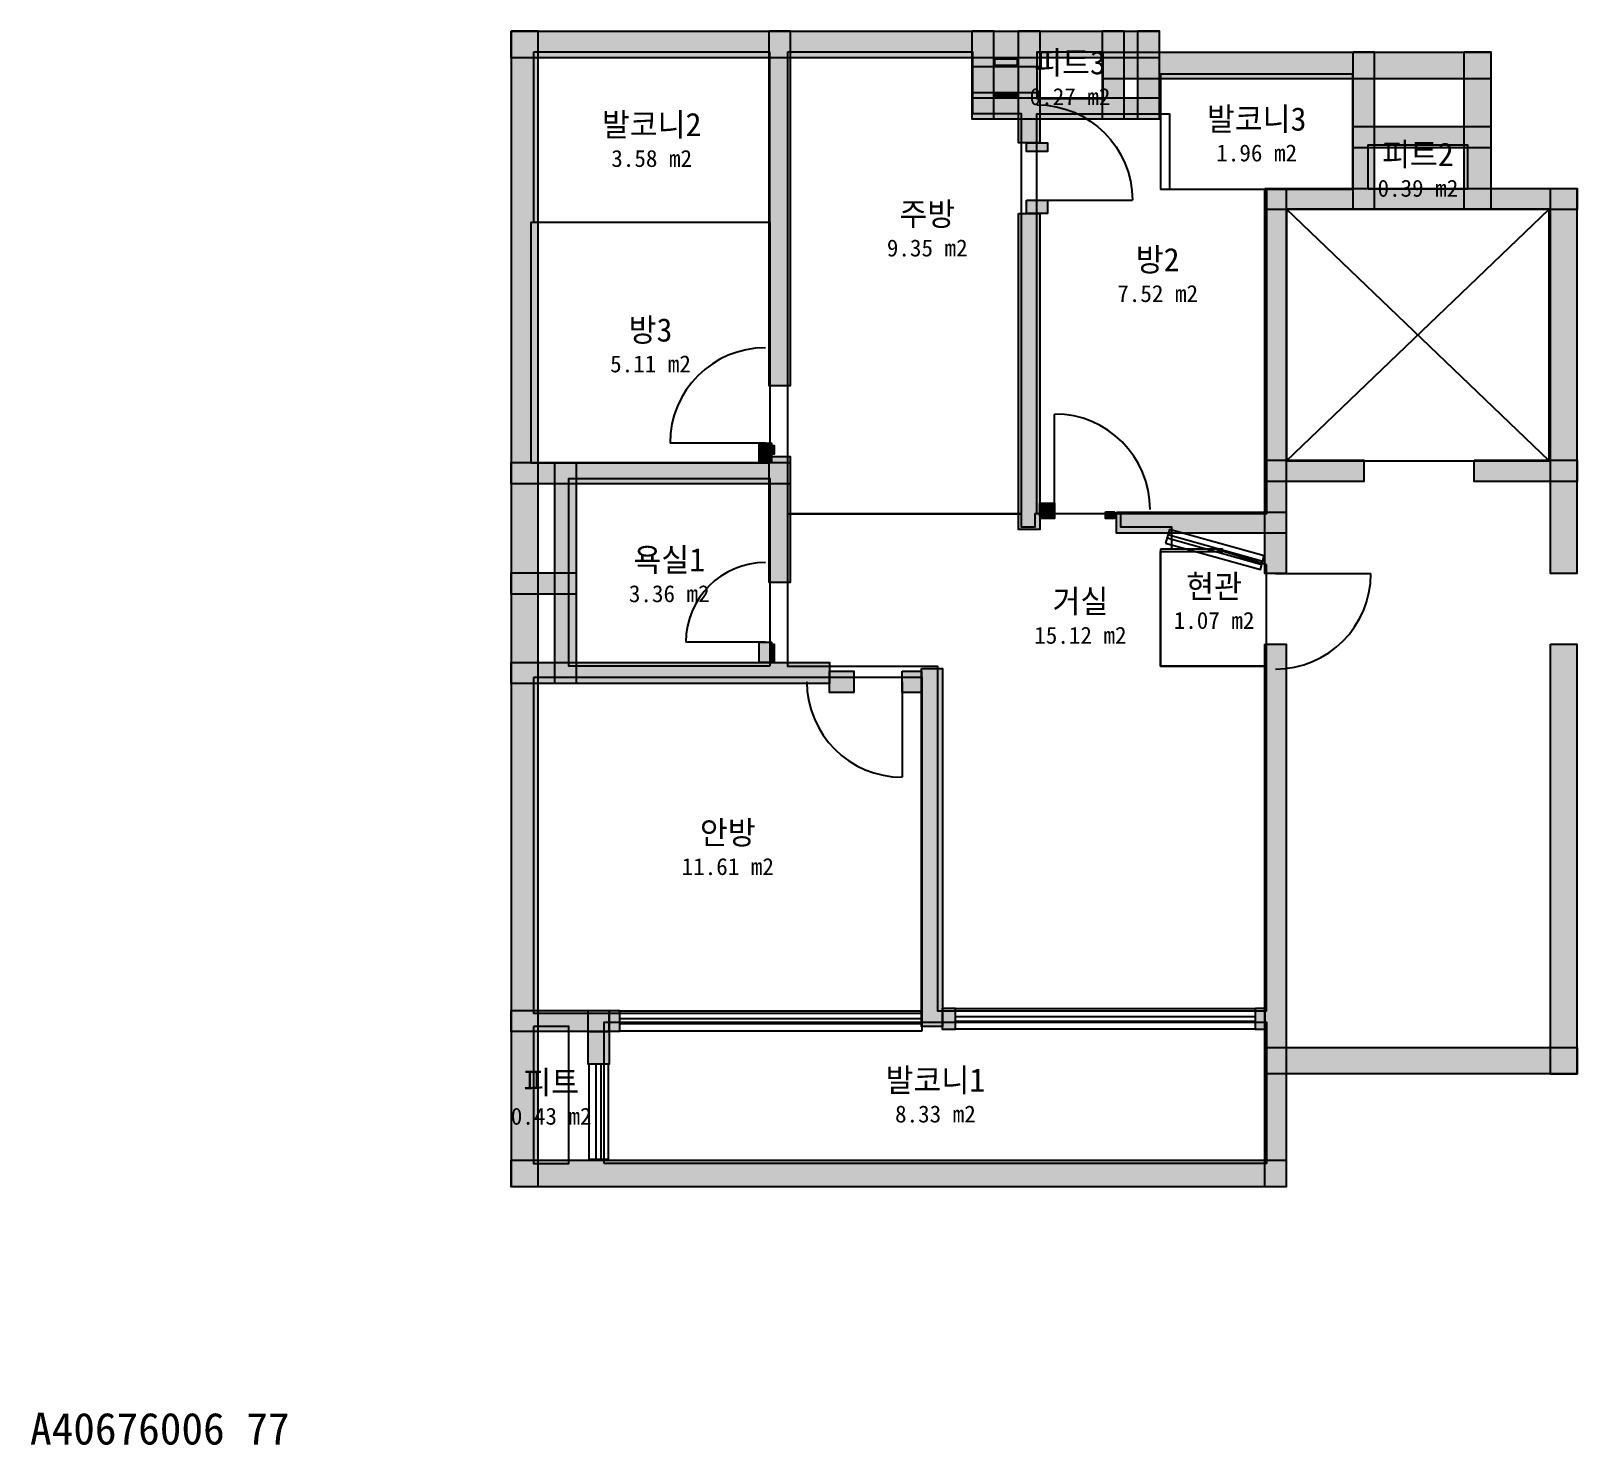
# Model space of a CAD drawing. Header units: millimetres. Extents: x 9 to 14596, y -905 to 12429.
import ezdxf
from ezdxf.enums import TextEntityAlignment as Align

# ---------------------------------------------------------------- set-up
doc = ezdxf.new("R2010")
doc.units = ezdxf.units.MM
for name, color, linetype in [('A-ANNO-TEXT', 7, 'Continuous'), ('A-AREA', 9, 'Continuous'), ('A-AREA-IDEN', 7, 'Continuous'), ('A-DOOR', 4, 'Continuous'), ('A-FLOR-EVTR', 8, 'Continuous'), ('A-GLAZ', 5, 'Continuous'), ('A-WALL-EXTR', 7, 'Continuous'), ('A-WALL-PATT', 8, 'Continuous'), ('A-WALL-PRTN', 8, 'Continuous'), ('A-WALL-STRC', 7, 'Continuous')]:
    doc.layers.add(name, color=color, linetype=linetype)

# ---------------------------------------------------------------- blocks, each defined once
blk = doc.blocks.new('JJ-DOOR-SWING')
blk.add_line((0, 0), (0, 1000))
blk.add_arc((0, 0), 1000, 0, 90)
at = {"flags": 1}
for tag, p in [('WIDTH', (0, -150)), ('TYPE', (0, -250))]:
    blk.add_attdef(tag, p, '', height=80, dxfattribs=at)
blk = doc.blocks.new('JJ-WIN-DOUBLE')
for p, q in [((1000, 500), (0, 500)), ((0, 500), (0, -500)), ((1000, -500), (1000, 500)), ((0, 120), (1000, 120)), ((0, -120), (1000, -120)), ((0, -500), (1000, -500))]:
    blk.add_line(p, q)
at = {"flags": 1}
for tag, p in [('WIDTH', (0, -700)), ('TYPE', (0, -800))]:
    blk.add_attdef(tag, p, '', height=80, dxfattribs=at)
blk = doc.blocks.new('JJ-EVTR')
for p, q in [((1000, 1000), (0, 1000)), ((0, 1000), (0, 0)), ((0, 0), (1000, 1000)), ((1000, 0), (0, 1000)), ((1000, 0), (1000, 1000)), ((0, 0), (1000, 0))]:
    blk.add_line(p, q)

msp = doc.modelspace()

# ---------------------------------------------------------------- linework, layer by layer
at = {"layer": 'A-AREA'}
for points in [[(4750, 12229), (4750, 10625), (6979, 10625), (6979, 12229)], [(7146, 12229), (7146, 7875), (9354, 7875), (9354, 11646), (8896, 11646), (8896, 12229)], [(9500, 12229), (9500, 11792), (10125, 11792), (10125, 12229)], [(10667, 12021), (10667, 10938), (12479, 10938), (12479, 12021)], [(11667, 10938), (11667, 7875), (9500, 7875), (9500, 11646), (10750, 11646), (10750, 10938)], [(12625, 10938), (12625, 11354), (13562, 11354), (13562, 10938)], [(6979, 8354), (4729, 8354), (4729, 10625), (6979, 10625)], [(6979, 6438), (5083, 6438), (5083, 8208), (6979, 8208)], [(7146, 7875), (7146, 6438), (8562, 6438), (8562, 3188), (11667, 3188), (11667, 6438), (10667, 6438), (10667, 7521), (11250, 7521), (11250, 7542), (10771, 7542), (10771, 7750), (10292, 7750), (10292, 7875), (9479, 7875), (9479, 7750), (9354, 7750), (9354, 7875)], [(10667, 7542), (10667, 6438), (11667, 6438), (11667, 7396), (11188, 7542)], [(4750, 6333), (4750, 3167), (8417, 3167), (8417, 6333)], [(5417, 1750), (5417, 3083), (11667, 3083), (11667, 1750)], [(4750, 3042), (4750, 1750), (5083, 1750), (5083, 3042)]]:
    msp.add_lwpolyline(points, close=True, dxfattribs=at)
at = {"layer": 'A-GLAZ'}
for p, q in [((10727, 7649), (11623, 7399)), ((10736, 7680), (11631, 7430))]:
    msp.add_line(p, q, dxfattribs=at)
msp.add_lwpolyline([(10713, 7600), (11609, 7350), (11645, 7479), (10749, 7729)], close=True, dxfattribs=at)
at = {"layer": 'A-WALL-EXTR'}
for points in [[(4540, 12427), (10652, 12427), (10652, 12177), (4540, 12177)], [(4542, 12429), (4792, 12429), (4792, 1529), (4542, 1529)], [(9104, 12167), (9312, 12167), (9312, 12104), (9104, 12104)], [(9104, 12167), (9312, 12167), (9312, 12104), (9104, 12104)], [(10119, 12229), (13783, 12229), (13783, 11979), (10119, 11979)], [(13531, 12231), (13781, 12231), (13781, 10744), (13531, 10744)], [(8890, 12094), (9527, 12094), (9527, 11844), (8890, 11844)], [(9104, 11833), (9312, 11833), (9312, 11812), (9104, 11812)], [(9104, 11833), (9312, 11833), (9312, 11812), (9104, 11812)], [(14344, 10944), (14594, 10944), (14594, 7312), (14344, 7312)], [(7000, 8521), (7021, 8521), (7021, 8438), (7000, 8438)], [(10146, 7896), (10229, 7896), (10229, 7833), (10146, 7833)], [(9542, 7854), (9667, 7854), (9667, 7833), (9542, 7833)], [(7000, 6646), (7021, 6646), (7021, 6479), (7000, 6479)], [(14344, 6646), (14594, 6646), (14594, 2592), (14344, 2592)], [(11650, 2844), (14596, 2844), (14596, 2594), (11650, 2594)], [(4540, 1781), (11850, 1781), (11850, 1531), (4540, 1531)]]:
    msp.add_lwpolyline(points, close=True, dxfattribs=at)
at = {"layer": 'A-WALL-PATT', "color": 8}
for points in [[(4540, 12427), (10652, 12427), (4540, 12177), (10652, 12177)], [(4542, 12429), (4792, 12429), (4542, 1529), (4792, 1529)], [(6973, 12429), (7173, 12429), (6973, 9083), (7173, 9083)], [(8890, 12429), (9090, 12429), (8890, 11598), (9090, 11598)], [(9327, 12429), (9527, 12429), (9327, 11375), (9527, 11375)], [(10119, 12429), (10319, 12429), (10119, 11598), (10319, 11598)], [(10452, 12429), (10652, 12429), (10452, 11598), (10652, 11598)], [(9104, 12167), (9104, 12104), (9312, 12104)], [(9312, 12104), (9312, 12167), (9104, 12167)], [(9104, 12167), (9104, 12104), (9312, 12104)], [(9312, 12104), (9312, 12167), (9104, 12167)], [(10119, 12229), (13783, 12229), (10119, 11979), (13783, 11979)], [(12483, 12231), (12683, 12231), (12483, 10744), (12683, 10744)], [(13531, 12231), (13781, 12231), (13531, 10744), (13781, 10744)], [(8890, 12094), (9527, 12094), (8890, 11844), (9527, 11844)], [(9104, 11833), (9104, 11812), (9312, 11812)], [(9312, 11812), (9312, 11833), (9104, 11833)], [(9104, 11833), (9104, 11812), (9312, 11812)], [(9312, 11812), (9312, 11833), (9104, 11833)], [(8890, 11798), (10652, 11798), (8890, 11598), (10652, 11598)], [(12483, 11527), (13783, 11527), (12483, 11327), (13783, 11327)], [(9400, 11375), (9600, 11375), (9400, 11292), (9600, 11292)], [(11650, 10944), (14596, 10944), (11650, 10744), (14596, 10744)], [(11650, 10944), (11850, 10944), (11650, 7312), (11850, 7312)], [(14344, 10944), (14594, 10944), (14344, 7312), (14594, 7312)], [(9400, 10833), (9600, 10833), (9400, 10708), (9600, 10708)], [(9327, 10708), (9527, 10708), (9327, 7729), (9527, 7729)], [(6878, 8542), (6997, 8542), (6878, 8360), (6997, 8360)], [(7000, 8521), (7000, 8438), (7021, 8438)], [(7021, 8438), (7021, 8521), (7000, 8521)], [(4540, 8360), (7173, 8360), (4540, 8160), (7173, 8160)], [(4952, 8360), (5152, 8360), (4952, 6275), (5152, 6275)], [(6973, 8417), (7173, 8417), (6973, 7229), (7173, 7229)], [(11650, 8381), (12583, 8381), (11650, 8181), (12583, 8181)], [(13625, 8381), (14596, 8381), (13625, 8181), (14596, 8181)], [(9527, 7977), (9667, 7977), (9527, 7857), (9667, 7857)], [(10146, 7896), (10146, 7833), (10229, 7833)], [(10229, 7833), (10229, 7896), (10146, 7896)], [(10250, 7892), (11850, 7892), (10250, 7692), (11850, 7692)], [(9542, 7854), (9542, 7833), (9667, 7833)], [(9667, 7833), (9667, 7854), (9542, 7854)], [(4540, 7319), (5152, 7319), (4540, 7119), (5152, 7119)], [(6878, 6667), (6997, 6667), (6878, 6475), (6997, 6475)], [(7000, 6646), (7000, 6479), (7021, 6479)], [(7021, 6479), (7021, 6646), (7000, 6646)], [(11650, 6646), (11850, 6646), (11650, 1529), (11850, 1529)], [(14344, 6646), (14594, 6646), (14344, 2592), (14594, 2592)], [(4540, 6475), (7542, 6475), (4540, 6275), (7542, 6275)], [(7542, 6392), (7771, 6392), (7542, 6192), (7771, 6192)], [(8229, 6392), (8410, 6392), (8229, 6192), (8410, 6192)], [(8410, 6417), (8610, 6417), (8410, 3042), (8610, 3042)], [(8610, 3215), (8729, 3215), (8610, 3015), (8729, 3015)], [(11562, 3215), (11650, 3215), (11562, 3015), (11650, 3015)], [(4540, 3194), (5562, 3194), (4540, 2994), (5562, 2994)], [(5265, 3194), (5465, 3194), (5265, 2688), (5465, 2688)], [(5465, 3194), (5562, 3194), (5465, 2994), (5562, 2994)], [(5265, 2994), (5465, 2994), (5265, 2688), (5465, 2688)], [(11650, 2844), (14596, 2844), (11650, 2594), (14596, 2594)], [(4540, 1781), (11850, 1781), (4540, 1531), (11850, 1531)]]:
    msp.add_solid(points, dxfattribs=at)
at = {"layer": 'A-WALL-PRTN'}
for points in [[(6878, 8542), (6997, 8542), (6997, 8360), (6878, 8360)], [(9527, 7977), (9667, 7977), (9667, 7857), (9527, 7857)], [(6878, 6667), (6997, 6667), (6997, 6475), (6878, 6475)]]:
    msp.add_lwpolyline(points, close=True, dxfattribs=at)
at = {"layer": 'A-WALL-STRC'}
for points in [[(6973, 12429), (7173, 12429), (7173, 9083), (6973, 9083)], [(8890, 12429), (9090, 12429), (9090, 11598), (8890, 11598)], [(9327, 12429), (9527, 12429), (9527, 11375), (9327, 11375)], [(10119, 12429), (10319, 12429), (10319, 11598), (10119, 11598)], [(10452, 12429), (10652, 12429), (10652, 11598), (10452, 11598)], [(12483, 12231), (12683, 12231), (12683, 10744), (12483, 10744)], [(8890, 11798), (10652, 11798), (10652, 11598), (8890, 11598)], [(12483, 11527), (13783, 11527), (13783, 11327), (12483, 11327)], [(9400, 11375), (9600, 11375), (9600, 11292), (9400, 11292)], [(11650, 10944), (14596, 10944), (14596, 10744), (11650, 10744)], [(11650, 10944), (11850, 10944), (11850, 7312), (11650, 7312)], [(9400, 10833), (9600, 10833), (9600, 10708), (9400, 10708)], [(9327, 10708), (9527, 10708), (9527, 7729), (9327, 7729)], [(4540, 8360), (7173, 8360), (7173, 8160), (4540, 8160)], [(4952, 8360), (5152, 8360), (5152, 6275), (4952, 6275)], [(6973, 8417), (7173, 8417), (7173, 7229), (6973, 7229)], [(11650, 8381), (12583, 8381), (12583, 8181), (11650, 8181)], [(13625, 8381), (14596, 8381), (14596, 8181), (13625, 8181)], [(10250, 7892), (11850, 7892), (11850, 7692), (10250, 7692)], [(4540, 7319), (5152, 7319), (5152, 7119), (4540, 7119)], [(11650, 6646), (11850, 6646), (11850, 1529), (11650, 1529)], [(4540, 6475), (7542, 6475), (7542, 6275), (4540, 6275)], [(7542, 6392), (7771, 6392), (7771, 6192), (7542, 6192)], [(8229, 6392), (8410, 6392), (8410, 6192), (8229, 6192)], [(8410, 6417), (8610, 6417), (8610, 3042), (8410, 3042)], [(8610, 3215), (8729, 3215), (8729, 3015), (8610, 3015)], [(11562, 3215), (11650, 3215), (11650, 3015), (11562, 3015)], [(4540, 3194), (5562, 3194), (5562, 2994), (4540, 2994)], [(5265, 3194), (5465, 3194), (5465, 2688), (5265, 2688)], [(5465, 3194), (5562, 3194), (5562, 2994), (5465, 2994)], [(5265, 2994), (5465, 2994), (5465, 2688), (5265, 2688)]]:
    msp.add_lwpolyline(points, close=True, dxfattribs=at)

# ---------------------------------------------------------------- block references
at = {"layer": 'A-DOOR'}
for p, xscale, yscale, rotation in [((9500, 10833), 0.9, -0.9, 90), ((6938, 8542), 0.9, 0.9, 90), ((6938, 6667), 0.75, 0.75, 90), ((11750, 7312), 0.9, 0.9, -90), ((8229, 6292), 0.9, 0.9, 180)]:
    msp.add_blockref('JJ-DOOR-SWING', p, dxfattribs=dict(at, xscale=xscale, yscale=yscale, rotation=rotation))
at = {"layer": 'A-DOOR', "xscale": 0.9, "yscale": 0.9}
msp.add_blockref('JJ-DOOR-SWING', (9667, 7917), dxfattribs=at)
at = {"layer": 'A-FLOR-EVTR', "xscale": 2.479166666666666, "yscale": 2.375}
msp.add_blockref('JJ-EVTR', (11854, 8375), dxfattribs=at)
at = {"layer": 'A-GLAZ', "yscale": 0.1875}
for p, xscale in [((5562, 3094), 2.854166666666666), ((8729, 3115), 2.833333333333334)]:
    msp.add_blockref('JJ-WIN-DOUBLE', p, dxfattribs=dict(at, xscale=xscale))
at = {"layer": 'A-GLAZ', "xscale": 0.8958333333333335, "yscale": 0.1875, "rotation": 90}
msp.add_blockref('JJ-WIN-DOUBLE', (5365, 1792), dxfattribs=at)

# ---------------------------------------------------------------- texts
at = {"layer": 'A-ANNO-TEXT'}
msp.add_text('A40676006 77', height=300, dxfattribs=at).set_placement((0, -900))
at = {"layer": 'A-AREA-IDEN'}
for s, height, p in [('피트3', 220, (9812, 12130)), ('0.27 m2', 160, (9812, 11810)), ('발코니2', 220, (5865, 11547)), ('발코니3', 220, (11573, 11599)), ('피트2', 220, (13094, 11266)), ('3.58 m2', 160, (5865, 11227)), ('1.96 m2', 160, (11573, 11279)), ('0.39 m2', 160, (13094, 10946)), ('주방', 220, (8465, 10703)), ('9.35 m2', 160, (8465, 10383)), ('방2', 220, (10639, 10273)), ('7.52 m2', 160, (10639, 9953)), ('방3', 220, (5854, 9610)), ('5.11 m2', 160, (5854, 9290)), ('욕실1', 220, (6031, 7443)), ('현관', 220, (11171, 7191)), ('3.36 m2', 160, (6031, 7123)), ('거실', 220, (9910, 7051)), ('1.07 m2', 160, (11171, 6871)), ('15.12 m2', 160, (9910, 6731)), ('안방', 220, (6583, 4870)), ('11.61 m2', 160, (6583, 4550)), ('피트', 220, (4917, 2516)), ('발코니1', 220, (8542, 2537)), ('0.43 m2', 160, (4917, 2196)), ('8.33 m2', 160, (8542, 2217))]:
    msp.add_text(s, height=height, dxfattribs=at).set_placement(p, align=Align.MIDDLE_CENTER)

doc.saveas('drawing.dxf')
